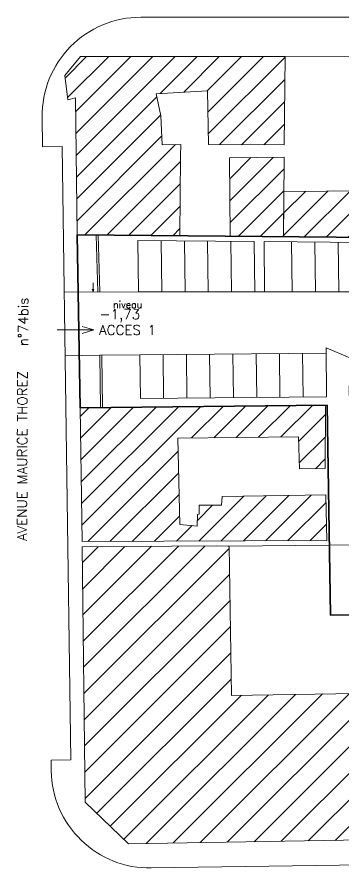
# Model space of a CAD drawing. Extents: x 11549 to 11688, y 7777 to 7869.
# Drawn here: x 11548.6 to 11581.8, y 7779.4 to 7865.9 of the extents above; entities that cross this region are included whole.
import ezdxf
from ezdxf.enums import TextEntityAlignment as Align

# ---------------------------------------------------------------- set-up
doc = ezdxf.new("R2010")
doc.units = 0
doc.layers.get('0').update_dxf_attribs({"color": 50, "linetype": 'CONTINUOUS'})
for name, color, linetype, lineweight in [('Ar0-Hatch1', 1, 'CONTINUOUS', 5), ('Ar0-Texte2', 6, 'CONTINUOUS', 15), ('Ar1-Site', 6, 'CONTINUOUS', 18), ('Ar2-Maçon', 7, 'CONTINUOUS', 35), ('Ar2-Vue-FIN', 9, 'CONTINUOUS', 9)]:
    doc.layers.add(name, color=color, linetype=linetype, lineweight=lineweight)
doc.layers.get('0').off()
doc.styles.add('arial', font='arial.ttf', dxfattribs={"width": 0.9999})
doc.styles.get("Standard").update_dxf_attribs({"font": 'romans.shx'})
pattern_1 = [(45, (11624.6388, 7847.7785), (-1.122532, 1.122532), [])]

# ---------------------------------------------------------------- blocks, each defined once
blk = doc.blocks.new('ETI_NIV NGF')
at = {"start_tangent": (0, -1), "end_tangent": (0, -1)}
for points in [[(-207, -27.9), (-206.8, -31.9), (-206.3, -36), (-205.5, -40), (-204.4, -43.9), (-203.1, -47.8), (-201.4, -51.5), (-197.2, -58.7), (-192.1, -65.4), (-186.2, -71.6), (-179.4, -77.3), (-172, -82.5), (-163.9, -87.1), (-155.2, -91.1), (-146.1, -94.6), (-136.5, -97.5), (-126.6, -99.8), (-116.4, -101.5), (-106.1, -102.5), (-95.6, -103), (-85.1, -102.8), (-74.7, -102.1), (-64.4, -100.7), (-54.4, -98.7), (-44.6, -96.1), (-35.2, -92.9), (-26.3, -89.1), (-18, -84.8), (-10.2, -79.9), (-3.1, -74.5), (3.3, -68.6), (8.9, -62.1), (13.5, -55.2), (15.4, -51.5), (17.1, -47.7), (18.5, -43.9), (19.6, -40), (20.4, -36), (20.9, -31.9), (21, -27.9), (20.9, -23.8), (20.4, -19.8), (19.6, -15.8), (18.5, -11.9), (17.1, -8), (15.4, -4.2), (13.5, -0.6), (8.9, 6.4), (3.3, 12.8), (-3.1, 18.8), (-10.2, 24.2), (-18, 29.1), (-26.3, 33.4), (-35.2, 37.1), (-44.6, 40.3), (-54.4, 42.9), (-64.4, 44.9), (-74.7, 46.3), (-85.1, 47.1), (-95.6, 47.2), (-106.1, 46.8), (-116.4, 45.7), (-126.6, 44), (-136.5, 41.7), (-146.1, 38.8), (-155.2, 35.3), (-163.9, 31.3), (-172, 26.7), (-179.4, 21.5), (-186.2, 15.9), (-192.1, 9.6), (-197.2, 2.9), (-201.4, -4.3), (-203.1, -8), (-204.4, -11.9), (-205.5, -15.8), (-206.3, -19.8), (-206.8, -23.8), (-207, -27.9)], [(-206, -27.9), (-205.8, -31.9), (-205.4, -35.8), (-204.6, -39.7), (-203.5, -43.6), (-202.1, -47.4), (-200.5, -51.1), (-196.4, -58.1), (-191.4, -64.8), (-185.5, -70.9), (-178.8, -76.5), (-171.4, -81.6), (-163.4, -86.2), (-154.8, -90.2), (-145.8, -93.6), (-136.3, -96.5), (-126.4, -98.8), (-116.3, -100.5), (-106, -101.5), (-95.6, -102), (-85.2, -101.9), (-74.8, -101.1), (-64.6, -99.7), (-54.6, -97.7), (-44.9, -95.1), (-35.6, -92), (-26.8, -88.2), (-18.5, -84), (-10.7, -79.1), (-3.7, -73.8), (2.6, -67.9), (8.1, -61.5), (12.6, -54.7), (14.5, -51.1), (16.2, -47.4), (17.5, -43.6), (18.6, -39.7), (19.4, -35.8), (19.9, -31.9), (20, -27.9), (19.9, -23.9), (19.4, -19.9), (18.6, -16), (17.5, -12.2), (16.2, -8.4), (14.5, -4.7), (12.6, -1.1), (8.1, 5.7), (2.6, 12.1), (-3.7, 18), (-10.7, 23.4), (-18.5, 28.2), (-26.8, 32.5), (-35.6, 36.2), (-44.9, 39.4), (-54.6, 41.9), (-64.6, 43.9), (-74.8, 45.3), (-85.2, 46.1), (-95.6, 46.2), (-106, 45.8), (-116.3, 44.7), (-126.4, 43), (-136.3, 40.7), (-145.8, 37.9), (-154.8, 34.4), (-163.4, 30.4), (-171.4, 25.8), (-178.8, 20.7), (-185.5, 15.1), (-191.4, 9), (-196.4, 2.4), (-200.5, -4.7), (-202.1, -8.4), (-203.5, -12.2), (-204.6, -16), (-205.4, -19.9), (-205.8, -23.9), (-206, -27.9)], [(-205, -27.9), (-204.8, -31.8), (-204.4, -35.7), (-203.6, -39.5), (-202.5, -43.3), (-201.2, -47), (-199.6, -50.6), (-195.6, -57.6), (-190.6, -64.1), (-184.8, -70.2), (-178.2, -75.7), (-170.9, -80.8), (-163, -85.3), (-154.5, -89.3), (-145.4, -92.7), (-136, -95.5), (-126.2, -97.8), (-116.2, -99.5), (-105.9, -100.5), (-95.6, -101), (-85.2, -100.9), (-74.9, -100.1), (-64.7, -98.7), (-54.8, -96.7), (-45.2, -94.2), (-36, -91), (-27.2, -87.3), (-18.9, -83.1), (-11.3, -78.3), (-4.4, -73), (1.9, -67.2), (7.3, -60.9), (11.8, -54.2), (13.6, -50.6), (15.2, -47), (16.6, -43.3), (17.6, -39.5), (18.4, -35.7), (18.9, -31.8), (19, -27.9), (18.9, -24), (18.4, -20.1), (17.6, -16.3), (16.6, -12.5), (15.2, -8.8), (13.6, -5.1), (11.8, -1.6), (7.3, 5.1), (1.9, 11.4), (-4.4, 17.2), (-11.3, 22.5), (-18.9, 27.3), (-27.2, 31.6), (-36, 35.3), (-45.2, 38.4), (-54.8, 41), (-64.7, 42.9), (-74.9, 44.3), (-85.2, 45.1), (-95.6, 45.2), (-105.9, 44.8), (-116.2, 43.7), (-126.2, 42), (-136, 39.8), (-145.4, 36.9), (-154.5, 33.5), (-163, 29.5), (-170.9, 25), (-178.2, 19.9), (-184.8, 14.4), (-190.6, 8.3), (-195.6, 1.8), (-199.6, -5.1), (-201.2, -8.8), (-202.5, -12.5), (-203.6, -16.3), (-204.4, -20.1), (-204.8, -24), (-205, -27.9)], [(-204, -27.9), (-203.8, -31.7), (-203.4, -35.5), (-202.6, -39.3), (-201.6, -43), (-200.3, -46.6), (-198.7, -50.2), (-194.8, -57), (-189.9, -63.5), (-184.1, -69.4), (-177.6, -74.9), (-170.4, -79.9), (-162.5, -84.4), (-154.1, -88.3), (-145.1, -91.7), (-135.7, -94.6), (-126, -96.8), (-116, -98.5), (-105.8, -99.5), (-95.6, -100), (-85.2, -99.9), (-75, -99.1), (-64.9, -97.7), (-55, -95.8), (-45.5, -93.2), (-36.3, -90.1), (-27.6, -86.4), (-19.4, -82.2), (-11.9, -77.5), (-5, -72.2), (1.1, -66.5), (6.5, -60.3), (10.9, -53.7), (12.7, -50.2), (14.3, -46.6), (15.6, -43), (16.7, -39.3), (17.4, -35.5), (17.9, -31.7), (18, -27.9), (17.9, -24.1), (17.4, -20.3), (16.7, -16.5), (15.6, -12.8), (14.3, -9.1), (12.7, -5.6), (10.9, -2.1), (6.5, 4.5), (1.1, 10.7), (-5, 16.5), (-11.9, 21.7), (-19.4, 26.4), (-27.6, 30.7), (-36.3, 34.3), (-45.5, 37.5), (-55, 40), (-64.9, 42), (-75, 43.3), (-85.2, 44.1), (-95.6, 44.2), (-105.8, 43.8), (-116, 42.7), (-126, 41.1), (-135.7, 38.8), (-145.1, 36), (-154.1, 32.6), (-162.5, 28.6), (-170.4, 24.1), (-177.6, 19.2), (-184.1, 13.7), (-189.9, 7.7), (-194.8, 1.3), (-198.7, -5.6), (-200.3, -9.1), (-201.6, -12.8), (-202.6, -16.5), (-203.4, -20.3), (-203.8, -24.1), (-204, -27.9)], [(-203, -27.9), (-202.4, -35.4), (-200.6, -42.7), (-197.8, -49.8), (-193.9, -56.5), (-189.1, -62.8), (-183.4, -68.7), (-177, -74.1), (-169.8, -79.1), (-162, -83.5), (-153.7, -87.4), (-144.8, -90.8), (-135.5, -93.6), (-125.8, -95.8), (-115.9, -97.5), (-105.8, -98.6), (-95.5, -99), (-85.3, -98.9), (-75.1, -98.1), (-65.1, -96.7), (-55.3, -94.8), (-45.8, -92.3), (-36.7, -89.2), (-28, -85.5), (-19.9, -81.3), (-12.4, -76.7), (-5.6, -71.5), (0.4, -65.8), (5.7, -59.7), (10, -53.2), (13.4, -46.3), (15.7, -39), (16.9, -31.6), (16.9, -24.1), (15.7, -16.7), (13.4, -9.5), (10, -2.6), (5.7, 3.9), (0.4, 10), (-5.6, 15.7), (-12.4, 20.9), (-19.9, 25.6), (-28, 29.8), (-36.7, 33.4), (-45.8, 36.5), (-55.3, 39), (-65.1, 41), (-75.1, 42.3), (-85.3, 43.1), (-95.5, 43.2), (-105.8, 42.8), (-115.9, 41.7), (-125.8, 40.1), (-135.5, 37.8), (-144.8, 35), (-153.7, 31.6), (-162, 27.7), (-169.8, 23.3), (-177, 18.4), (-183.4, 12.9), (-189.1, 7), (-193.9, 0.7), (-197.8, -6), (-200.6, -13.1), (-202.4, -20.4), (-203, -27.9)]]:
    blk.add_spline(points, degree=3, dxfattribs=at)
at = {"style": 'arial', "width": 0.9999}
blk.add_text('NIVEAU NGF', height=17, dxfattribs=at).set_placement((-93, 5.4), align=Align.MIDDLE_CENTER)
blk.add_attdef('+000,00', text='', height=40, dxfattribs=at).set_placement((-93, -32.9), align=Align.MIDDLE_CENTER)

msp = doc.modelspace()

# ---------------------------------------------------------------- hatches: boundary and pattern name
at = {"layer": 'Ar2-Vue-FIN'}
h = msp.add_hatch(dxfattribs=at)
h.set_pattern_fill('ANSI31', color=256, scale=0.5, angle=504.84347, style=0)
h.set_pattern_definition(pattern_1)
h.paths.add_polyline_path([(11563.297, 7852.876), (11563.16, 7855.82), (11562.711, 7858.071), (11567.916, 7858.379), (11568.016, 7852.907), (11575.701, 7852.868), (11575.78, 7861.838), (11555.025, 7861.852), (11553.431, 7859.913), (11553.741, 7857.454), (11554.512, 7857.67), (11554.689, 7843.733), (11565.096, 7843.641), (11565.187, 7851.778), (11565.21, 7852.923)])
h = msp.add_hatch(dxfattribs=at)
h.set_pattern_fill('ANSI31', color=256, scale=0.5, angle=144.84347, style=0)
h.set_pattern_definition([(45, (11624.6388, 7847.7785), (-1.12253, 1.12253), [])])
h.paths.add_polyline_path([(11575.659, 7848.129), (11584.213, 7848.221), (11584.015, 7861.807), (11588.042, 7861.866), (11588.042, 7845.032), (11588.455, 7845.032), (11588.477, 7843.434), (11575.618, 7843.548)])
h = msp.add_hatch(dxfattribs=at)
h.set_pattern_fill('ANSI31', color=256, scale=0.5, angle=504.84347, style=0)
h.set_pattern_definition(pattern_1)
h.paths.add_polyline_path([(11575.69, 7851.624), (11570.152, 7851.555), (11570.215, 7843.555), (11575.618, 7843.548), (11575.649, 7847.048)])
h = msp.add_hatch(dxfattribs=at)
h.set_pattern_fill('ANSI31', color=256, scale=0.5, angle=504.84347, style=0)
h.set_pattern_definition(pattern_1)
h.paths.add_polyline_path([(11565.106, 7814.32), (11564.913, 7823.085), (11577.131, 7823.22), (11577.233, 7819.951), (11579.864, 7819.987), (11579.885, 7826.417), (11554.994, 7826.157), (11555.188, 7812.565), (11580.02, 7812.696), (11579.935, 7817.305), (11569.407, 7817.162), (11569.333, 7816.263), (11567.082, 7816.265), (11567.081, 7815.364), (11566.908, 7815.33), (11566.873, 7814.152)])
h = msp.add_hatch(dxfattribs=at)
h.set_pattern_fill('ANSI31', color=256, scale=0.6)
h.paths.add_polyline_path([(11570.096, 7812.094), (11569.976, 7812.092), (11568.775, 7812.131), (11555.195, 7812.045), (11555.503, 7786.1), (11559.89, 7781.878), (11589.671, 7782.357), (11589.432, 7797.255), (11570.339, 7796.948)])

# ---------------------------------------------------------------- linework, layer by layer
at = {"layer": 'Ar0-Hatch1'}
for p, q in [((11556.297, 7837.933), (11556.207, 7838.227)), ((11556.297, 7838.852), (11556.297, 7837.933)), ((11556.297, 7837.933), (11556.387, 7838.227)), ((11552.669, 7834.071), (11556.377, 7834.071)), ((11556.377, 7834.071), (11555.189, 7834.434)), ((11556.377, 7834.071), (11555.189, 7833.707))]:
    msp.add_line(p, q, dxfattribs=at)
at = {"layer": 'Ar1-Site'}
for p, q in [((11688.366, 7865.866), (11561.136, 7865.845)), ((11551.139, 7855.706), (11551.181, 7852.68)), ((11551.181, 7852.68), (11553.181, 7852.708)), ((11553.181, 7852.708), (11554.043, 7790.404)), ((11579.885, 7826.417), (11580.053, 7826.419)), ((11580.053, 7826.419), (11580.252, 7812.197)), ((11552.043, 7790.376), (11554.043, 7790.404)), ((11552.043, 7790.376), (11552.058, 7789.272)), ((11562.205, 7779.412), (11686.702, 7781.251))]:
    msp.add_line(p, q, dxfattribs=at)
for centre, start, end in [((11561.138, 7855.845), 90.00954, 180.79313), ((11562.058, 7789.411), 180.79313, 270.84628)]:
    msp.add_arc(centre, 10, start, end, dxfattribs=at)
at = {"layer": 'Ar2-Maçon'}
msp.add_lwpolyline([(11588.455, 7845.032), (11588.477, 7843.434), (11554.689, 7843.733), (11554.994, 7826.157), (11580.053, 7826.419), (11580.396, 7805.091), (11589.284, 7805.234), (11589.671, 7782.357), (11645.458, 7783.261)], dxfattribs=at)
at = {"layer": 'Ar2-Vue-FIN'}
for p, q in [((11575.78, 7861.838), (11584.015, 7861.807)), ((11560.846, 7843.175), (11572.648, 7843.064)), ((11560.846, 7843.175), (11560.909, 7837.947)), ((11563.206, 7843.153), (11563.27, 7837.945)), ((11565.567, 7843.131), (11565.63, 7837.944)), ((11567.927, 7843.109), (11567.99, 7837.942)), ((11570.288, 7843.086), (11570.35, 7837.941)), ((11572.648, 7843.064), (11572.711, 7837.939)), ((11573.648, 7843.055), (11573.711, 7837.939)), ((11573.648, 7843.055), (11586.92, 7842.93)), ((11576.442, 7843.028), (11576.504, 7837.937)), ((11578.803, 7843.006), (11578.864, 7837.935)), ((11581.163, 7842.984), (11581.225, 7837.934)), ((11560.909, 7837.947), (11553.385, 7837.924)), ((11560.909, 7837.947), (11554.763, 7837.928)), ((11560.909, 7837.947), (11572.711, 7837.939)), ((11572.711, 7837.939), (11573.711, 7837.939)), ((11573.711, 7837.939), (11586.873, 7837.93)), ((11556.995, 7831.509), (11553.475, 7831.44)), ((11561.047, 7831.559), (11579.97, 7831.723)), ((11561.047, 7831.559), (11561.101, 7827.107)), ((11563.407, 7831.579), (11563.461, 7827.128)), ((11565.766, 7831.6), (11565.821, 7827.148)), ((11568.126, 7831.62), (11568.181, 7827.168)), ((11570.486, 7831.641), (11570.541, 7827.189)), ((11572.846, 7831.661), (11572.901, 7827.209)), ((11575.206, 7831.681), (11575.261, 7827.23)), ((11577.566, 7831.702), (11577.62, 7827.25)), ((11561.101, 7827.107), (11579.98, 7827.271)), ((11570.096, 7812.094), (11580.252, 7812.197))]:
    msp.add_line(p, q, dxfattribs=at)
at = {"layer": 'Ar2-Vue-FIN', "flags": 128}
for points in [[(11563.297, 7852.876), (11563.16, 7855.82), (11562.711, 7858.071), (11567.916, 7858.379), (11568.016, 7852.907), (11575.701, 7852.868), (11575.78, 7861.838), (11555.025, 7861.852), (11553.431, 7859.913), (11553.741, 7857.454), (11554.512, 7857.67), (11554.689, 7843.733), (11565.096, 7843.641), (11565.187, 7851.778), (11565.21, 7852.923)], [(11575.659, 7848.129), (11584.213, 7848.221), (11584.015, 7861.807), (11588.042, 7861.866), (11588.042, 7845.032), (11588.455, 7845.032), (11588.477, 7843.434), (11575.618, 7843.548)], [(11575.69, 7851.624), (11570.152, 7851.555), (11570.215, 7843.555), (11575.618, 7843.548), (11575.649, 7847.048)], [(11565.106, 7814.32), (11564.913, 7823.085), (11577.131, 7823.22), (11577.233, 7819.951), (11579.864, 7819.987), (11579.885, 7826.417), (11554.994, 7826.157), (11555.188, 7812.565), (11580.02, 7812.696), (11579.935, 7817.305), (11569.407, 7817.162), (11569.333, 7816.263), (11567.082, 7816.265), (11567.081, 7815.364), (11566.908, 7815.33), (11566.873, 7814.152)], [(11555.195, 7812.045), (11568.775, 7812.131), (11569.976, 7812.092), (11570.096, 7812.094), (11570.339, 7796.948), (11589.432, 7797.255), (11589.671, 7782.357), (11559.89, 7781.878), (11555.503, 7786.1)]]:
    msp.add_lwpolyline(points, close=True, dxfattribs=at)
for points in [[(11556.621, 7843.716), (11556.792, 7837.943)], [(11556.821, 7843.714), (11556.991, 7837.949)], [(11556.995, 7831.509), (11557.062, 7826.179)], [(11556.995, 7831.509), (11557.062, 7826.179)], [(11557.195, 7831.512), (11557.262, 7826.181)], [(11557.195, 7831.512), (11557.262, 7826.181)], [(11584.143, 7828.43), (11582.293, 7828.389), (11582.57, 7812.237), (11580.252, 7812.197)]]:
    msp.add_lwpolyline(points, dxfattribs=at)
msp.add_lwpolyline([(11556.995, 7831.508), (11561.047, 7831.559), (11561.101, 7827.107), (11579.98, 7827.271), (11579.969, 7832.241), (11584.748, 7830.217, -0.03474), (11585.654, 7829.695, -0.050805), (11586.83, 7828.718), (11586.769, 7828.465), (11584.157, 7828.427)], format="xyb", dxfattribs=at)

# ---------------------------------------------------------------- block references
at = {"xscale": 0.02000000000000001, "yscale": 0.02000000000000001, "zscale": 0.02000000000000001}
msp.add_blockref('ETI_NIV NGF', (11559.891, 7835.492), dxfattribs=at)

# ---------------------------------------------------------------- texts
at = {"layer": 'Ar0-Texte2', "width": 40, "attachment_point": 5}
for s, insert, char_height, rotation in [('{n°74bis}', (11549.216, 7834.888), 1, 89.84347), ('niveau', (11559.817, 7836.639), 0.7, 359.84347), ('-1,73', (11559.022, 7835.52), 1, 359.84347), ('ACCES 1', (11559.804, 7834.068), 1, 359.84347), ('AVENUE MAURICE THOREZ', (11549.108, 7821.262), 1, 89.84347)]:
    msp.add_mtext(s, dxfattribs=dict(at, insert=insert, char_height=char_height, rotation=rotation))

doc.saveas('drawing.dxf')
